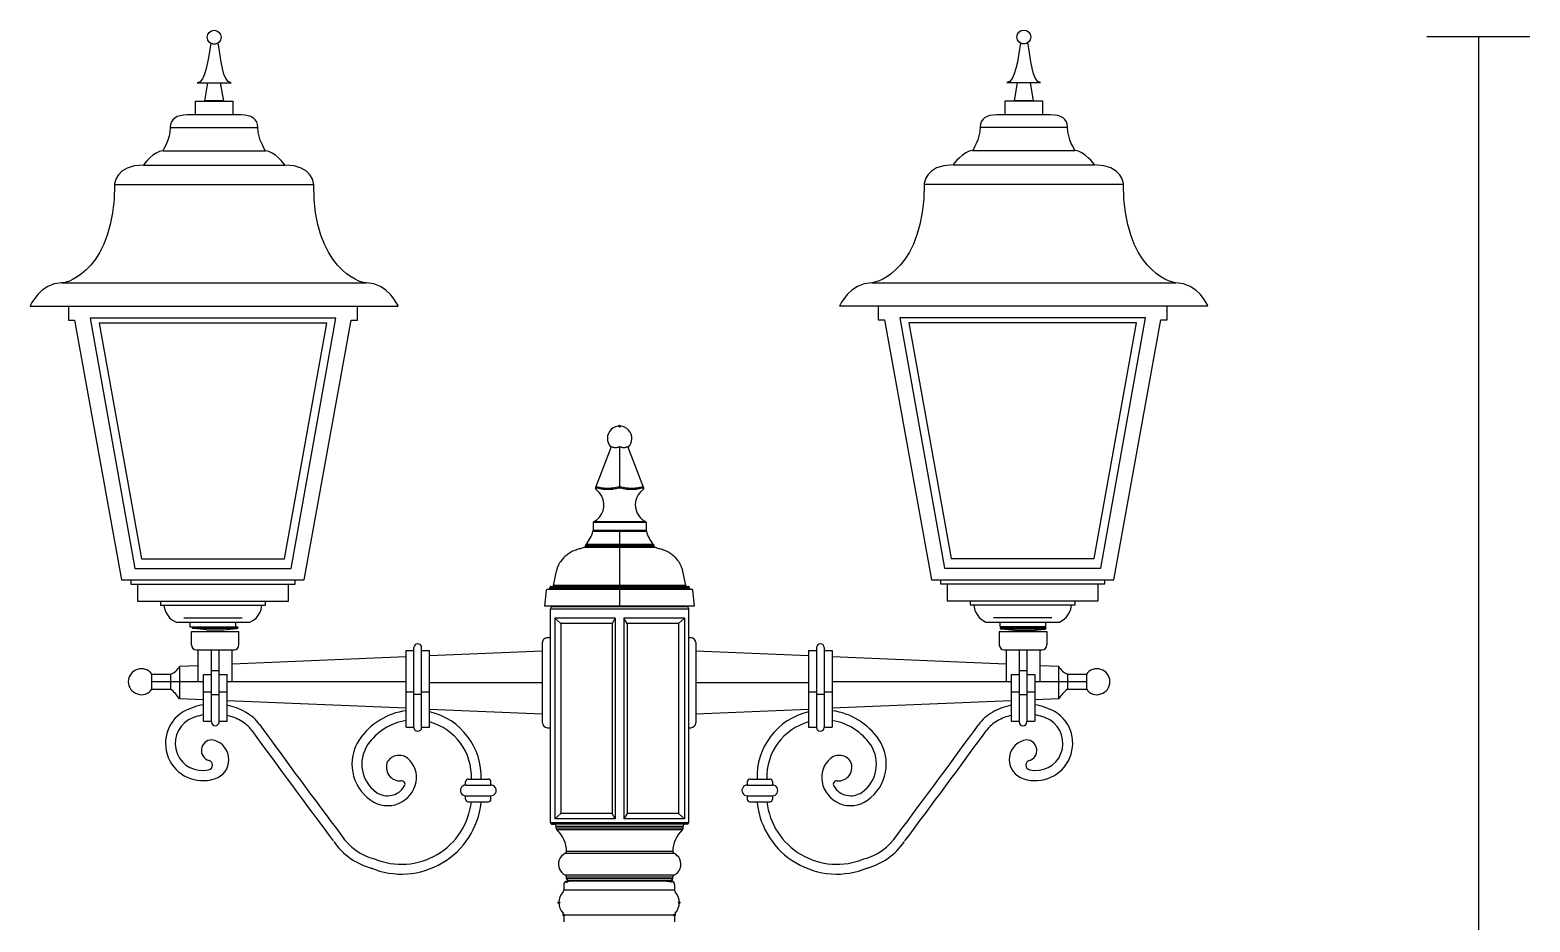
# Model space of a CAD drawing. Extents: x 0 to 119, y 0 to 373.
# Drawn here: x 0.2 to 113.4, y 305.9 to 373.2 of the extents above; entities that cross this region are included whole.
import ezdxf

# ---------------------------------------------------------------- set-up
doc = ezdxf.new("R2010")
doc.units = 0
doc.layers.add('LIVELLO_1', color=160, linetype='Continuous')

# ---------------------------------------------------------------- blocks, each defined once
blk = doc.blocks.new('AI9-BLK1')
at = {"layer": 'LIVELLO_1', "color": 7}
for p, q in [((46.08, 186.04), (53.87, 186.04)), ((49.98, 186.04), (49.98, 28.03)), ((-48.75, 179.17), (-42.14, 179.17)), ((12.37, 179.19), (18.97, 179.19)), ((-49.32, 177.42), (-41.57, 177.42)), ((11.8, 177.44), (19.54, 177.44)), ((-50.78, 176.34), (-40.1, 176.34)), ((10.33, 176.36), (21.01, 176.36)), ((-52.96, 174.87), (-37.93, 174.87)), ((8.15, 174.89), (23.19, 174.89)), ((-56.93, 167.45), (-33.96, 167.45)), ((4.19, 167.47), (27.15, 167.47)), ((-16.66, 151.97), (-15.44, 155.11)), ((-14.84, 155.11), (-14.84, 152.07)), ((-13.01, 151.97), (-14.23, 155.11)), ((-16.61, 151.94), (-16.57, 152)), ((-16.85, 148.73), (-12.82, 148.73)), ((-16.84, 149.38), (-16.84, 148.79)), ((-12.84, 149.38), (-16.84, 149.38)), ((-12.87, 149.44), (-16.8, 149.44)), ((-14.84, 148.79), (-16.78, 148.79)), ((-14.84, 148.79), (-14.84, 143.07)), ((-12.89, 148.79), (-14.84, 148.79)), ((-12.84, 149.38), (-12.84, 148.79)), ((-17.49, 147.52), (-17.8, 147.41)), ((-17.49, 147.52), (-12.19, 147.52)), ((-17.42, 147.69), (-12.26, 147.69)), ((-17.42, 147.69), (-17.42, 147.59)), ((-12.25, 147.59), (-17.42, 147.59)), ((-12.28, 147.73), (-17.39, 147.73)), ((-12.26, 147.69), (-12.25, 147.59)), ((-11.87, 147.41), (-12.19, 147.52)), ((-51.73, 145.05), (-39.33, 145.05)), ((-19.83, 144.63), (-19.61, 145.71)), ((-9.85, 144.63), (-10.07, 145.71)), ((9.38, 145.07), (21.79, 145.07)), ((-51.23, 144.74), (-39.83, 144.74)), ((-20.49, 143.07), (-20.36, 144.29)), ((-20.29, 144.35), (-9.38, 144.35)), ((-20.1, 144.42), (-20.09, 144.5)), ((-20.1, 144.42), (-9.57, 144.42)), ((-9.58, 144.5), (-20.09, 144.5)), ((-20.02, 144.57), (-9.65, 144.57)), ((-9.85, 144.63), (-19.83, 144.63)), ((-9.57, 144.42), (-9.58, 144.5)), ((-9.19, 143.07), (-9.31, 144.29)), ((9.88, 144.76), (21.28, 144.76)), ((-49.5, 143.45), (-41.56, 143.45)), ((-49.23, 143.15), (-41.83, 143.15)), ((-14.84, 143.07), (-20.49, 143.07)), ((-20.06, 142.88), (-9.62, 142.88)), ((-20.06, 126.77), (-20.06, 142.88)), ((-9.75, 143.02), (-19.93, 143.02)), ((-9.19, 143.07), (-14.84, 143.07)), ((-9.75, 143.02), (-10.19, 143.07)), ((-9.62, 126.77), (-9.62, 142.88)), ((11.61, 143.47), (19.55, 143.47)), ((11.89, 143.17), (19.28, 143.17)), ((-47.73, 142.2), (-43.33, 142.2)), ((-47.27, 141.86), (-43.8, 141.86)), ((-46.84, 141.52), (-44.22, 141.52)), ((-15.17, 142.16), (-19.73, 142.16)), ((-19.27, 141.76), (-19.73, 142.16)), ((-19.73, 142.16), (-19.73, 127.03)), ((-15.41, 141.76), (-19.27, 141.76)), ((-19.27, 141.76), (-19.27, 127.44)), ((-15.17, 142.16), (-15.41, 141.76)), ((-15.41, 141.76), (-15.41, 127.44)), ((-15.17, 142.16), (-15.17, 127.03)), ((-9.95, 142.16), (-14.51, 142.16)), ((-14.27, 141.76), (-14.51, 142.16)), ((-14.51, 142.16), (-14.51, 127.03)), ((-10.4, 141.76), (-14.27, 141.76)), ((-14.27, 141.76), (-14.27, 127.44)), ((-9.95, 142.16), (-10.4, 141.76)), ((-10.4, 141.76), (-10.4, 127.44)), ((-9.95, 142.16), (-9.95, 127.03)), ((13.39, 142.22), (17.78, 142.22)), ((13.85, 141.88), (17.32, 141.88)), ((14.27, 141.54), (16.89, 141.54)), ((-47.15, 141.17), (-43.57, 141.17)), ((-47.15, 140.15), (-47.15, 141.17)), ((-43.64, 141.49), (-47.09, 141.49)), ((-43.72, 141.39), (-47.01, 141.39)), ((-46.01, 141.3), (-47.01, 141.39)), ((-46.01, 141.3), (-45.53, 141.3)), ((-45.53, 141.3), (-45.36, 141.3)), ((-45.36, 141.3), (-45.19, 141.3)), ((-45.19, 141.3), (-44.71, 141.3)), ((-44.71, 141.3), (-43.72, 141.39)), ((-43.57, 140.15), (-43.57, 141.17)), ((-20.29, 140.7), (-20.13, 140.7)), ((-9.62, 140.7), (-9.46, 140.7)), ((13.82, 141.17), (13.82, 140.15)), ((13.82, 141.17), (17.4, 141.17)), ((17.35, 141.44), (13.89, 141.44)), ((17.26, 141.35), (13.98, 141.35)), ((14.97, 141.25), (13.98, 141.35)), ((14.97, 141.25), (15.45, 141.25)), ((15.45, 141.25), (15.62, 141.25)), ((15.62, 141.25), (15.79, 141.25)), ((15.79, 141.25), (16.27, 141.25)), ((16.27, 141.25), (17.26, 141.35)), ((17.4, 141.17), (17.4, 140.15)), ((-46.78, 139.78), (-43.94, 139.78)), ((-46.64, 137.38), (-46.64, 139.78)), ((-45.65, 134.35), (-45.65, 139.78)), ((-45.07, 134.35), (-45.07, 139.78)), ((-44.08, 137.38), (-44.08, 139.78)), ((-30.96, 133.96), (-30.96, 139.74)), ((-30.96, 139.74), (-30.36, 139.74)), ((-30.36, 133.92), (-30.36, 139.96)), ((-29.78, 133.92), (-29.78, 139.96)), ((-29.78, 139.74), (-29.18, 139.74)), ((-29.18, 133.96), (-29.18, 139.74)), ((-20.66, 139.68), (-29.18, 139.32)), ((-20.66, 134.28), (-20.66, 140.33)), ((-9.09, 140.33), (-9.09, 134.28)), ((-0.57, 139.32), (-9.09, 139.68)), ((-0.57, 139.74), (0.03, 139.74)), ((-0.57, 139.74), (-0.57, 133.96)), ((0.03, 139.96), (0.03, 133.92)), ((0.61, 139.96), (0.61, 133.92)), ((0.61, 139.74), (1.21, 139.74)), ((1.21, 139.74), (1.21, 133.96)), ((14.19, 139.78), (17.03, 139.78)), ((14.33, 139.78), (14.33, 137.38)), ((15.32, 139.78), (15.32, 134.35)), ((15.9, 139.78), (15.9, 134.35)), ((16.88, 139.78), (16.88, 137.38)), ((-46.64, 138.58), (-48.05, 138.52)), ((-48.05, 138.52), (-48.05, 136.09)), ((-45.65, 138.23), (-45.07, 138.23)), ((-30.96, 139.25), (-44.08, 138.69)), ((14.33, 138.69), (1.21, 139.25)), ((15.32, 138.23), (15.9, 138.23)), ((18.3, 138.52), (16.88, 138.58)), ((18.3, 136.09), (18.3, 138.52)), ((-50.14, 137.94), (-48.72, 137.94)), ((-50.14, 136.82), (-50.14, 137.94)), ((-50.14, 137.38), (-46.25, 137.38)), ((-48.72, 136.82), (-48.72, 137.94)), ((-46.25, 134.39), (-46.25, 137.93)), ((-46.25, 137.93), (-45.65, 137.93)), ((-45.07, 137.93), (-44.47, 137.93)), ((-44.47, 134.39), (-44.47, 137.93)), ((-44.47, 137.38), (-30.96, 137.38)), ((-29.18, 137.31), (-20.66, 137.31)), ((-9.09, 137.31), (-0.57, 137.31)), ((1.21, 137.38), (14.72, 137.38)), ((14.72, 137.93), (15.32, 137.93)), ((14.72, 137.93), (14.72, 134.39)), ((15.9, 137.93), (16.5, 137.93)), ((16.5, 137.93), (16.5, 134.39)), ((16.5, 137.38), (20.39, 137.38)), ((18.97, 137.94), (18.97, 136.82)), ((18.97, 137.94), (20.39, 137.94)), ((20.39, 137.94), (20.39, 136.82)), ((-50.14, 136.82), (-48.72, 136.82)), ((-46.25, 136.02), (-48.05, 136.09)), ((-46.25, 136.62), (-45.65, 136.62)), ((-45.65, 136.42), (-45.07, 136.42)), ((-45.07, 136.62), (-44.47, 136.62)), ((-30.96, 135.37), (-44.47, 135.94)), ((-30.96, 136.61), (-30.36, 136.61)), ((-30.36, 136.44), (-29.78, 136.44)), ((-29.78, 136.61), (-29.18, 136.61)), ((-0.57, 136.61), (0.03, 136.61)), ((0.03, 136.44), (0.61, 136.44)), ((0.61, 136.61), (1.21, 136.61)), ((14.72, 135.94), (1.21, 135.37)), ((14.72, 136.62), (15.32, 136.62)), ((15.32, 136.42), (15.9, 136.42)), ((15.9, 136.62), (16.5, 136.62)), ((18.3, 136.09), (16.5, 136.02)), ((18.97, 136.82), (20.39, 136.82)), ((-20.66, 134.92), (-29.18, 135.29)), ((-0.57, 135.29), (-9.09, 134.92)), ((-46.25, 134.39), (-45.65, 134.39)), ((-45.07, 134.39), (-44.47, 134.39)), ((-30.96, 133.96), (-30.36, 133.96)), ((-29.78, 133.96), (-29.18, 133.96)), ((-20.29, 133.91), (-20.13, 133.91)), ((-9.62, 133.91), (-9.46, 133.91)), ((-0.57, 133.96), (0.03, 133.96)), ((0.61, 133.96), (1.21, 133.96)), ((14.72, 134.39), (15.32, 134.39)), ((15.9, 134.39), (16.5, 134.39)), ((-26.46, 129.58), (-26.46, 129.84)), ((-26.46, 129.58), (-24.55, 129.58)), ((-26.27, 130.03), (-24.74, 130.03)), ((-24.55, 129.58), (-24.55, 129.84)), ((-5.2, 129.84), (-5.2, 129.58)), ((-5.2, 129.58), (-3.3, 129.58)), ((-5.02, 130.03), (-3.48, 130.03)), ((-3.3, 129.84), (-3.3, 129.58)), ((-26.46, 128.77), (-24.55, 128.77)), ((-26.46, 128.51), (-26.46, 128.77)), ((-26.27, 128.32), (-24.74, 128.32)), ((-24.55, 128.51), (-24.55, 128.77)), ((-5.2, 128.77), (-5.2, 128.51)), ((-5.2, 128.77), (-3.3, 128.77)), ((-5.02, 128.32), (-3.48, 128.32)), ((-3.3, 128.77), (-3.3, 128.51)), ((-19.27, 127.44), (-19.73, 127.03)), ((-15.17, 127.03), (-19.73, 127.03)), ((-15.41, 127.44), (-19.27, 127.44)), ((-15.17, 127.03), (-15.41, 127.44)), ((-14.27, 127.44), (-14.51, 127.03)), ((-9.95, 127.03), (-14.51, 127.03)), ((-10.4, 127.44), (-14.27, 127.44)), ((-9.95, 127.03), (-10.4, 127.44)), ((-20.06, 126.77), (-9.62, 126.77)), ((-9.75, 126.63), (-19.93, 126.63)), ((-19.93, 126.63), (-19.77, 126.62)), ((-19.63, 126.48), (-10.05, 126.48)), ((-19.63, 126.33), (-19.63, 126.48)), ((-10.05, 126.33), (-19.63, 126.33)), ((-19.58, 126.22), (-10.09, 126.22)), ((-10.05, 126.33), (-10.05, 126.48)), ((-9.75, 126.63), (-9.9, 126.62)), ((-10.83, 124.57), (-18.84, 124.57)), ((-18.93, 124.44), (-10.75, 124.44)), ((-10.75, 122.79), (-18.93, 122.79)), ((-18.45, 122.33), (-18.85, 122.29)), ((-18.84, 122.66), (-10.83, 122.66)), ((-18.84, 122.52), (-18.84, 122.66)), ((-10.83, 122.52), (-18.84, 122.52)), ((-18.71, 122.38), (-10.96, 122.38)), ((-18.71, 122.38), (-18.13, 122.33)), ((-11.3, 122.33), (-18.45, 122.33)), ((-11.3, 122.33), (-10.9, 122.29)), ((-10.83, 122.52), (-10.83, 122.66)), ((-19.06, 122.08), (-19.06, 121.66)), ((-10.69, 121.66), (-19.06, 121.66)), ((-10.69, 122.08), (-10.69, 121.66)), ((-10.69, 119.78), (-19.06, 119.78)), ((-19.06, 119.78), (-19.06, 119.26)), ((-10.69, 119.78), (-10.69, 119.26))]:
    blk.add_line(p, q, dxfattribs=at)
for points in [[(-44.74, 181.19), (-46.14, 181.19), (-45.91, 182.55), (-44.98, 182.55)], [(16.37, 181.2), (14.97, 181.2), (15.2, 182.57), (16.14, 182.57)], [(-54.81, 164.8), (-51.43, 145.92), (-39.64, 145.92), (-36.25, 164.8)], [(-54.12, 164.43), (-50.92, 146.64), (-40.14, 146.64), (-36.94, 164.43)], [(6.3, 164.82), (9.69, 145.94), (21.48, 145.94), (24.86, 164.82)], [(6.99, 164.45), (10.19, 146.66), (20.98, 146.66), (24.17, 164.45)]]:
    blk.add_lwpolyline(points, close=True, dxfattribs=at)
for points in [[(-46.86, 180.12), (-46.86, 181.16), (-45.46, 181.16), (-44.03, 181.16), (-44.03, 180.12)], [(14.26, 180.13), (14.26, 181.18), (15.65, 181.18), (17.08, 181.18), (17.08, 180.13)], [(-15.44, 155.11), (-15.41, 155.1), (-15.37, 155.08), (-15.34, 155.07), (-15.3, 155.06), (-15.26, 155.05), (-15.22, 155.05), (-15.18, 155.04), (-15.13, 155.04), (-15.09, 155.05), (-15.05, 155.05), (-15, 155.06), (-14.96, 155.07), (-14.92, 155.08), (-14.88, 155.1), (-14.84, 155.11)], [(-14.84, 155.11), (-14.8, 155.1), (-14.77, 155.08), (-14.73, 155.08), (-14.7, 155.06), (-14.66, 155.06), (-14.63, 155.05), (-14.59, 155.05), (-14.55, 155.04), (-14.52, 155.04), (-14.48, 155.04), (-14.45, 155.05), (-14.42, 155.05), (-14.39, 155.06), (-14.35, 155.06), (-14.32, 155.08), (-14.29, 155.08), (-14.26, 155.1), (-14.23, 155.11)], [(-16.61, 152.1), (-16.49, 152.07), (-16.37, 152.04), (-16.25, 152.02), (-16.13, 152), (-16.02, 151.99), (-15.91, 151.98), (-15.8, 151.97), (-15.7, 151.97), (-15.59, 151.98), (-15.47, 151.99), (-15.35, 152), (-15.23, 152.02), (-15.11, 152.04), (-14.97, 152.07), (-14.84, 152.1)], [(-16.61, 152.1), (-16.61, 152.1), (-16.61, 152.09), (-16.61, 152.08), (-16.61, 152.08), (-16.61, 152.07), (-16.61, 152.06), (-16.61, 152.05), (-16.61, 152.05), (-16.61, 152.04), (-16.6, 152.03), (-16.6, 152.03), (-16.59, 152.02), (-16.59, 152.02), (-16.58, 152.01), (-16.57, 152)], [(-16.57, 152), (-16.5, 151.99), (-16.42, 151.97), (-16.34, 151.95), (-16.26, 151.94), (-16.18, 151.93), (-16.1, 151.91), (-16.03, 151.9), (-15.95, 151.89), (-15.86, 151.89), (-15.78, 151.89), (-15.7, 151.89), (-15.61, 151.89), (-15.53, 151.89), (-15.44, 151.9), (-15.36, 151.91), (-15.27, 151.93), (-15.18, 151.94), (-15.1, 151.95), (-15.01, 151.97), (-14.92, 151.99), (-14.84, 152)], [(-14.84, 152.1), (-14.7, 152.07), (-14.57, 152.04), (-14.44, 152.02), (-14.32, 152), (-14.2, 151.99), (-14.09, 151.98), (-13.98, 151.97), (-13.87, 151.97), (-13.76, 151.98), (-13.66, 151.99), (-13.54, 152), (-13.43, 152.02), (-13.31, 152.04), (-13.19, 152.07), (-13.07, 152.1)], [(-14.84, 152), (-14.75, 151.99), (-14.66, 151.97), (-14.58, 151.95), (-14.49, 151.94), (-14.41, 151.93), (-14.32, 151.91), (-14.23, 151.9), (-14.15, 151.89), (-14.06, 151.89), (-13.98, 151.89), (-13.9, 151.89), (-13.81, 151.89), (-13.73, 151.89), (-13.65, 151.9), (-13.57, 151.91), (-13.49, 151.93), (-13.41, 151.94), (-13.33, 151.95), (-13.26, 151.97), (-13.18, 151.99), (-13.1, 152)], [(-13.07, 152.1), (-13.06, 152.1), (-13.06, 152.09), (-13.06, 152.08), (-13.06, 152.08), (-13.06, 152.07), (-13.06, 152.06), (-13.06, 152.05), (-13.07, 152.05), (-13.07, 152.04), (-13.07, 152.03), (-13.08, 152.03), (-13.08, 152.02), (-13.09, 152.02), (-13.1, 152.01), (-13.1, 152)], [(-13.1, 151.99), (-13.07, 151.94), (-13.06, 151.93), (-13.05, 151.91)], [(-19.93, 143.02), (-19.48, 143.07), (-10.19, 143.07)], [(-10.96, 122.38), (-11.55, 122.33), (-18.13, 122.33)]]:
    blk.add_lwpolyline(points, dxfattribs=at)
for centre, radius in [((-45.44, 185.98), 0.525), ((15.67, 186), 0.525), ((-10.89, 122.33), 0.0652)]:
    blk.add_circle(centre, radius, dxfattribs=at)
for centre, major_axis, ratio in [((-14.84, 156.65), (0.0004, -0.0656), 0.980294), ((-18.85, 122.29), (-0.0013, -0.0691), 0.943725), ((-19.42, 120.72), (0.0665, 0), 0.961925), ((-10.33, 120.72), (0.0661, 0), 0.967954), ((-19.06, 119.78), (-0.0008, -0.0674), 0.988426), ((-10.69, 119.78), (0.0026, -0.0674), 0.986487)]:
    blk.add_ellipse(centre, major_axis=major_axis, ratio=ratio, dxfattribs=at)
for points, knots in [([(-46.72, 182.55), (-46.1, 182.55), (-45.88, 184.4), (-45.69, 185.52), (-45.62, 185.48), (-45.53, 185.46), (-45.44, 185.46), (-45.33, 185.46), (-45.22, 185.5), (-45.14, 185.56), (-44.94, 184.44), (-44.8, 182.55), (-44.17, 182.55), (-44.17, 182.55), (-46.72, 182.55), (-46.72, 182.55)], [0, 0, 0, 0, 1, 1, 1, 2, 2, 2, 3, 3, 3, 4, 4, 4, 5, 5, 5, 5]), ([(14.39, 182.57), (15.02, 182.57), (15.24, 184.42), (15.42, 185.54), (15.49, 185.5), (15.58, 185.48), (15.67, 185.48), (15.78, 185.48), (15.89, 185.52), (15.98, 185.58), (16.17, 184.46), (16.31, 182.57), (16.94, 182.57), (16.94, 182.57), (14.39, 182.57), (14.39, 182.57)], [0, 0, 0, 0, 1, 1, 1, 2, 2, 2, 3, 3, 3, 4, 4, 4, 5, 5, 5, 5]), ([(-45.44, 165.7), (-45.44, 165.7), (-59.34, 165.7), (-59.34, 165.7), (-59.34, 165.7), (-58.58, 167.45), (-56.93, 167.45), (-56.41, 167.45), (-52.96, 168.59), (-52.96, 174.87), (-52.96, 174.87), (-52.91, 176.34), (-50.78, 176.34), (-50.78, 176.34), (-49.98, 177.42), (-49.32, 177.42), (-49.32, 177.42), (-48.75, 178.27), (-48.75, 179.17), (-48.75, 179.83), (-48.26, 180.12), (-47.47, 180.12), (-47.47, 180.12), (-45.44, 180.12), (-45.44, 180.12), (-45.44, 180.12), (-43.42, 180.12), (-43.42, 180.12), (-42.62, 180.12), (-42.14, 179.83), (-42.14, 179.17), (-42.14, 178.27), (-41.57, 177.42), (-41.57, 177.42), (-40.91, 177.42), (-40.1, 176.34), (-40.1, 176.34), (-37.97, 176.34), (-37.93, 174.87), (-37.93, 174.87), (-37.93, 168.59), (-34.48, 167.45), (-33.96, 167.45), (-32.31, 167.45), (-31.55, 165.7), (-31.55, 165.7), (-31.55, 165.7), (-45.44, 165.7), (-45.44, 165.7)], [0, 0, 0, 0, 1, 1, 1, 2, 2, 2, 3, 3, 3, 4, 4, 4, 5, 5, 5, 6, 6, 6, 7, 7, 7, 8, 8, 8, 9, 9, 9, 10, 10, 10, 11, 11, 11, 12, 12, 12, 13, 13, 13, 14, 14, 14, 15, 15, 15, 16, 16, 16, 16]), ([(15.67, 165.72), (15.67, 165.72), (1.77, 165.72), (1.77, 165.72), (1.77, 165.72), (2.53, 167.47), (4.19, 167.47), (4.71, 167.47), (8.15, 168.6), (8.15, 174.89), (8.15, 174.89), (8.2, 176.36), (10.33, 176.36), (10.33, 176.36), (11.14, 177.44), (11.8, 177.44), (11.8, 177.44), (12.37, 178.29), (12.37, 179.19), (12.37, 179.85), (12.85, 180.13), (13.64, 180.13), (13.64, 180.13), (15.67, 180.13), (15.67, 180.13), (15.67, 180.13), (17.69, 180.13), (17.69, 180.13), (18.49, 180.13), (18.97, 179.85), (18.97, 179.19), (18.97, 178.29), (19.54, 177.44), (19.54, 177.44), (20.2, 177.44), (21.01, 176.36), (21.01, 176.36), (23.14, 176.36), (23.19, 174.89), (23.19, 174.89), (23.19, 168.6), (26.63, 167.47), (27.15, 167.47), (28.81, 167.47), (29.56, 165.72), (29.56, 165.72), (29.56, 165.72), (15.67, 165.72), (15.67, 165.72)], [0, 0, 0, 0, 1, 1, 1, 2, 2, 2, 3, 3, 3, 4, 4, 4, 5, 5, 5, 6, 6, 6, 7, 7, 7, 8, 8, 8, 9, 9, 9, 10, 10, 10, 11, 11, 11, 12, 12, 12, 13, 13, 13, 14, 14, 14, 15, 15, 15, 16, 16, 16, 16]), ([(-56.43, 165.64), (-56.43, 165.64), (-56.43, 164.65), (-56.43, 164.65), (-56.43, 164.65), (-55.97, 164.65), (-55.97, 164.65), (-55.97, 164.65), (-52.43, 145.05), (-52.43, 145.05), (-52.43, 145.05), (-51.73, 145.05), (-51.73, 145.05), (-51.73, 145.05), (-51.73, 144.74), (-51.73, 144.74), (-51.73, 144.74), (-51.23, 144.74), (-51.23, 144.74), (-51.23, 144.74), (-51.23, 143.45), (-51.23, 143.45), (-51.23, 143.45), (-49.5, 143.45), (-49.5, 143.45), (-49.5, 143.45), (-49.5, 143.15), (-49.5, 143.15), (-49.5, 143.15), (-49.23, 143.15), (-49.23, 143.15), (-49.23, 143.15), (-49.15, 142.2), (-48.3, 141.86), (-48.3, 141.86), (-47.27, 141.86), (-47.27, 141.86), (-47.27, 141.86), (-47.27, 141.52), (-47.27, 141.52), (-47.27, 141.52), (-46.84, 141.52), (-46.84, 141.52)], [0, 0, 0, 0, 1, 1, 1, 2, 2, 2, 3, 3, 3, 4, 4, 4, 5, 5, 5, 6, 6, 6, 7, 7, 7, 8, 8, 8, 9, 9, 9, 10, 10, 10, 11, 11, 11, 12, 12, 12, 13, 13, 13, 14, 14, 14, 14]), ([(-44.22, 141.52), (-44.22, 141.52), (-43.8, 141.52), (-43.8, 141.52), (-43.8, 141.52), (-43.8, 141.86), (-43.8, 141.86), (-43.8, 141.86), (-42.76, 141.86), (-42.76, 141.86), (-41.91, 142.2), (-41.83, 143.15), (-41.83, 143.15), (-41.83, 143.15), (-41.56, 143.15), (-41.56, 143.15), (-41.56, 143.15), (-41.56, 143.45), (-41.56, 143.45), (-41.56, 143.45), (-39.83, 143.45), (-39.83, 143.45), (-39.83, 143.45), (-39.83, 144.74), (-39.83, 144.74), (-39.83, 144.74), (-39.33, 144.74), (-39.33, 144.74), (-39.33, 144.74), (-39.33, 145.05), (-39.33, 145.05), (-39.33, 145.05), (-38.64, 145.05), (-38.64, 145.05), (-38.64, 145.05), (-35.09, 164.65), (-35.09, 164.65), (-35.09, 164.65), (-34.63, 164.65), (-34.63, 164.65), (-34.63, 164.65), (-34.63, 165.64), (-34.63, 165.64)], [0, 0, 0, 0, 1, 1, 1, 2, 2, 2, 3, 3, 3, 4, 4, 4, 5, 5, 5, 6, 6, 6, 7, 7, 7, 8, 8, 8, 9, 9, 9, 10, 10, 10, 11, 11, 11, 12, 12, 12, 13, 13, 13, 14, 14, 14, 14]), ([(4.68, 165.66), (4.68, 165.66), (4.68, 164.67), (4.68, 164.67), (4.68, 164.67), (5.15, 164.67), (5.15, 164.67), (5.15, 164.67), (8.69, 145.07), (8.69, 145.07), (8.69, 145.07), (9.38, 145.07), (9.38, 145.07), (9.38, 145.07), (9.38, 144.76), (9.38, 144.76), (9.38, 144.76), (9.88, 144.76), (9.88, 144.76), (9.88, 144.76), (9.88, 143.47), (9.88, 143.47), (9.88, 143.47), (11.61, 143.47), (11.61, 143.47), (11.61, 143.47), (11.61, 143.17), (11.61, 143.17), (11.61, 143.17), (11.89, 143.17), (11.89, 143.17), (11.89, 143.17), (11.96, 142.22), (12.81, 141.88), (12.81, 141.88), (13.85, 141.88), (13.85, 141.88), (13.85, 141.88), (13.85, 141.54), (13.85, 141.54), (13.85, 141.54), (14.27, 141.54), (14.27, 141.54)], [0, 0, 0, 0, 1, 1, 1, 2, 2, 2, 3, 3, 3, 4, 4, 4, 5, 5, 5, 6, 6, 6, 7, 7, 7, 8, 8, 8, 9, 9, 9, 10, 10, 10, 11, 11, 11, 12, 12, 12, 13, 13, 13, 14, 14, 14, 14]), ([(16.89, 141.54), (16.89, 141.54), (17.32, 141.54), (17.32, 141.54), (17.32, 141.54), (17.32, 141.88), (17.32, 141.88), (17.32, 141.88), (18.36, 141.88), (18.36, 141.88), (19.2, 142.22), (19.28, 143.17), (19.28, 143.17), (19.28, 143.17), (19.55, 143.17), (19.55, 143.17), (19.55, 143.17), (19.55, 143.47), (19.55, 143.47), (19.55, 143.47), (21.28, 143.47), (21.28, 143.47), (21.28, 143.47), (21.28, 144.76), (21.28, 144.76), (21.28, 144.76), (21.79, 144.76), (21.79, 144.76), (21.79, 144.76), (21.79, 145.07), (21.79, 145.07), (21.79, 145.07), (22.47, 145.07), (22.47, 145.07), (22.47, 145.07), (26.02, 164.67), (26.02, 164.67), (26.02, 164.67), (26.48, 164.67), (26.48, 164.67), (26.48, 164.67), (26.48, 165.66), (26.48, 165.66)], [0, 0, 0, 0, 1, 1, 1, 2, 2, 2, 3, 3, 3, 4, 4, 4, 5, 5, 5, 6, 6, 6, 7, 7, 7, 8, 8, 8, 9, 9, 9, 10, 10, 10, 11, 11, 11, 12, 12, 12, 13, 13, 13, 14, 14, 14, 14]), ([(-14.2, 155.04), (-13.83, 155.39), (-13.81, 155.98), (-14.16, 156.36), (-14.51, 156.74), (-15.1, 156.76), (-15.47, 156.4), (-15.85, 156.05), (-15.86, 155.47), (-15.52, 155.09), (-15.5, 155.08), (-15.49, 155.06), (-15.47, 155.04)], [0, 0, 0, 0, 1, 1, 1, 2, 2, 2, 3, 3, 3, 4, 4, 4, 4]), ([(-16.8, 149.44), (-16.1, 149.8), (-15.82, 150.66), (-16.18, 151.37), (-16.29, 151.57), (-16.44, 151.75), (-16.64, 151.89)], [0, 0, 0, 0, 1, 1, 1, 2, 2, 2, 2]), ([(-13.04, 151.89), (-13.69, 151.43), (-13.85, 150.54), (-13.39, 149.89), (-13.26, 149.7), (-13.08, 149.55), (-12.87, 149.44)], [0, 0, 0, 0, 1, 1, 1, 2, 2, 2, 2]), ([(-17.8, 147.41), (-17.85, 147.4), (-17.91, 147.39), (-17.96, 147.37), (-18.02, 147.35), (-18.08, 147.33), (-18.13, 147.31), (-18.19, 147.29), (-18.25, 147.27), (-18.3, 147.25), (-18.36, 147.22), (-18.42, 147.2), (-18.47, 147.17), (-18.52, 147.14), (-18.57, 147.11), (-18.62, 147.08), (-18.67, 147.05), (-18.72, 147.01), (-18.77, 146.98), (-18.81, 146.94), (-18.86, 146.91), (-18.9, 146.88), (-18.94, 146.84), (-18.98, 146.8), (-19.03, 146.76), (-19.06, 146.73), (-19.09, 146.69), (-19.13, 146.65), (-19.16, 146.61), (-19.2, 146.58), (-19.23, 146.53), (-19.26, 146.48), (-19.3, 146.43), (-19.34, 146.37), (-19.37, 146.32), (-19.41, 146.26), (-19.44, 146.19), (-19.47, 146.12), (-19.51, 146.05), (-19.54, 145.97), (-19.57, 145.89), (-19.58, 145.8), (-19.61, 145.71)], [0, 0, 0, 0, 1, 1, 1, 2, 2, 2, 3, 3, 3, 4, 4, 4, 5, 5, 5, 6, 6, 6, 7, 7, 7, 8, 8, 8, 9, 9, 9, 10, 10, 10, 11, 11, 11, 12, 12, 12, 13, 13, 13, 14, 14, 14, 14]), ([(-10.07, 145.71), (-10.09, 145.8), (-10.11, 145.89), (-10.14, 145.97), (-10.17, 146.05), (-10.2, 146.12), (-10.24, 146.19), (-10.27, 146.26), (-10.3, 146.32), (-10.33, 146.37), (-10.37, 146.43), (-10.41, 146.48), (-10.45, 146.53), (-10.48, 146.58), (-10.51, 146.61), (-10.55, 146.65), (-10.58, 146.69), (-10.61, 146.73), (-10.65, 146.76), (-10.69, 146.8), (-10.73, 146.84), (-10.77, 146.88), (-10.82, 146.91), (-10.86, 146.94), (-10.9, 146.98), (-10.95, 147.01), (-11, 147.05), (-11.05, 147.08), (-11.1, 147.11), (-11.16, 147.14), (-11.21, 147.17), (-11.26, 147.2), (-11.32, 147.22), (-11.37, 147.25), (-11.43, 147.27), (-11.48, 147.29), (-11.55, 147.31), (-11.6, 147.33), (-11.65, 147.35), (-11.71, 147.37), (-11.77, 147.39), (-11.82, 147.4), (-11.87, 147.41)], [0, 0, 0, 0, 1, 1, 1, 2, 2, 2, 3, 3, 3, 4, 4, 4, 5, 5, 5, 6, 6, 6, 7, 7, 7, 8, 8, 8, 9, 9, 9, 10, 10, 10, 11, 11, 11, 12, 12, 12, 13, 13, 13, 14, 14, 14, 14]), ([(-45.53, 141.3), (-45.53, 141.3), (-45.53, 141.3), (-45.53, 141.3), (-45.53, 141.3), (-45.53, 141.3), (-45.53, 141.3), (-45.53, 141.3), (-45.53, 141.3), (-45.53, 141.3)], [0, 0, 0, 0, 1, 1, 1, 2, 2, 2, 3, 3, 3, 3]), ([(-45.36, 141.3), (-45.36, 141.3), (-45.36, 141.3), (-45.36, 141.3), (-45.36, 141.3), (-45.36, 141.3), (-45.36, 141.3), (-45.36, 141.3), (-45.36, 141.3), (-45.36, 141.3)], [0, 0, 0, 0, 1, 1, 1, 2, 2, 2, 3, 3, 3, 3]), ([(-20.29, 140.7), (-20.39, 140.7), (-20.48, 140.66), (-20.55, 140.59), (-20.62, 140.52), (-20.66, 140.43), (-20.66, 140.33)], [0, 0, 0, 0, 1, 1, 1, 2, 2, 2, 2]), ([(15.45, 141.25), (15.45, 141.25), (15.45, 141.25), (15.45, 141.25), (15.45, 141.25), (15.45, 141.26), (15.45, 141.26), (15.45, 141.26), (15.45, 141.26), (15.45, 141.25)], [0, 0, 0, 0, 1, 1, 1, 2, 2, 2, 3, 3, 3, 3]), ([(15.62, 141.25), (15.62, 141.25), (15.62, 141.25), (15.62, 141.25), (15.62, 141.25), (15.62, 141.26), (15.62, 141.26), (15.62, 141.26), (15.62, 141.26), (15.62, 141.25)], [0, 0, 0, 0, 1, 1, 1, 2, 2, 2, 3, 3, 3, 3]), ([(-29.78, 139.96), (-29.78, 140.11), (-29.91, 140.24), (-30.07, 140.24), (-30.23, 140.24), (-30.36, 140.11), (-30.36, 139.96)], [0, 0, 0, 0, 1, 1, 1, 2, 2, 2, 2]), ([(0.61, 139.96), (0.61, 140.11), (0.48, 140.24), (0.32, 140.24), (0.16, 140.24), (0.03, 140.11), (0.03, 139.96)], [0, 0, 0, 0, 1, 1, 1, 2, 2, 2, 2]), ([(-50.14, 137.94), (-50.38, 138.29), (-50.83, 138.44), (-51.23, 138.31), (-51.64, 138.18), (-51.92, 137.81), (-51.92, 137.38), (-51.92, 136.95), (-51.64, 136.57), (-51.23, 136.45), (-50.83, 136.31), (-50.38, 136.46), (-50.14, 136.82)], [0, 0, 0, 0, 1, 1, 1, 2, 2, 2, 3, 3, 3, 4, 4, 4, 4]), ([(20.39, 136.82), (20.63, 136.46), (21.08, 136.31), (21.48, 136.45), (21.89, 136.57), (22.17, 136.95), (22.17, 137.38), (22.17, 137.81), (21.89, 138.18), (21.48, 138.31), (21.08, 138.44), (20.63, 138.29), (20.39, 137.94)], [0, 0, 0, 0, 1, 1, 1, 2, 2, 2, 3, 3, 3, 4, 4, 4, 4]), ([(-47.78, 135.11), (-49.04, 134.34), (-49.48, 132.72), (-48.79, 131.42), (-48.1, 130.11), (-46.52, 129.56), (-45.17, 130.15)], [0, 0, 0, 0, 1, 1, 1, 2, 2, 2, 2]), ([(15.42, 130.15), (16.76, 129.56), (18.35, 130.11), (19.03, 131.42), (19.73, 132.72), (19.28, 134.34), (18.03, 135.11)], [0, 0, 0, 0, 1, 1, 1, 2, 2, 2, 2]), ([(-47.39, 134.49), (-48.25, 133.96), (-48.61, 132.89), (-48.23, 131.95), (-47.84, 131.02), (-46.84, 130.5), (-45.86, 130.73)], [0, 0, 0, 0, 1, 1, 1, 2, 2, 2, 2]), ([(-45.65, 134.35), (-45.65, 134.19), (-45.52, 134.06), (-45.36, 134.06), (-45.2, 134.06), (-45.07, 134.19), (-45.07, 134.35)], [0, 0, 0, 0, 1, 1, 1, 2, 2, 2, 2]), ([(-30.36, 133.92), (-30.36, 133.76), (-30.23, 133.64), (-30.07, 133.64), (-29.91, 133.64), (-29.78, 133.76), (-29.78, 133.92)], [0, 0, 0, 0, 1, 1, 1, 2, 2, 2, 2]), ([(0.03, 133.92), (0.03, 133.76), (0.16, 133.64), (0.32, 133.64), (0.48, 133.64), (0.61, 133.76), (0.61, 133.92)], [0, 0, 0, 0, 1, 1, 1, 2, 2, 2, 2]), ([(15.32, 134.35), (15.32, 134.19), (15.45, 134.06), (15.61, 134.06), (15.77, 134.06), (15.9, 134.19), (15.9, 134.35)], [0, 0, 0, 0, 1, 1, 1, 2, 2, 2, 2]), ([(16.11, 130.73), (17.09, 130.5), (18.09, 131.02), (18.47, 131.95), (18.85, 132.89), (18.5, 133.96), (17.64, 134.49)], [0, 0, 0, 0, 1, 1, 1, 2, 2, 2, 2]), ([(-45.63, 132.99), (-46.02, 132.98), (-46.34, 132.69), (-46.4, 132.3), (-46.45, 131.92), (-46.21, 131.55), (-45.83, 131.44)], [0, 0, 0, 0, 1, 1, 1, 2, 2, 2, 2]), ([(-45.17, 130.15), (-44.57, 130.44), (-44.24, 131.09), (-44.35, 131.74), (-44.45, 132.4), (-44.97, 132.9), (-45.63, 132.99)], [0, 0, 0, 0, 1, 1, 1, 2, 2, 2, 2]), ([(15.88, 132.99), (15.22, 132.9), (14.7, 132.4), (14.59, 131.74), (14.49, 131.09), (14.82, 130.44), (15.42, 130.15)], [0, 0, 0, 0, 1, 1, 1, 2, 2, 2, 2]), ([(16.08, 131.44), (16.46, 131.55), (16.7, 131.92), (16.64, 132.3), (16.59, 132.69), (16.27, 132.98), (15.88, 132.99)], [0, 0, 0, 0, 1, 1, 1, 2, 2, 2, 2]), ([(-45.86, 130.73), (-45.69, 130.76), (-45.57, 130.91), (-45.57, 131.08), (-45.57, 131.25), (-45.68, 131.4), (-45.83, 131.44)], [0, 0, 0, 0, 1, 1, 1, 2, 2, 2, 2]), ([(-32.36, 131.36), (-32.5, 131.03), (-32.47, 130.64), (-32.26, 130.34), (-32.05, 130.04), (-31.71, 129.87), (-31.34, 129.89)], [0, 0, 0, 0, 1, 1, 1, 2, 2, 2, 2]), ([(-30.83, 131.59), (-31.06, 131.77), (-31.35, 131.86), (-31.64, 131.81), (-31.93, 131.77), (-32.19, 131.6), (-32.36, 131.36)], [0, 0, 0, 0, 1, 1, 1, 2, 2, 2, 2]), ([(2.6, 131.36), (2.44, 131.6), (2.18, 131.77), (1.89, 131.81), (1.6, 131.86), (1.31, 131.77), (1.08, 131.59)], [0, 0, 0, 0, 1, 1, 1, 2, 2, 2, 2]), ([(1.59, 129.89), (1.96, 129.87), (2.3, 130.04), (2.51, 130.34), (2.72, 130.64), (2.75, 131.03), (2.6, 131.36)], [0, 0, 0, 0, 1, 1, 1, 2, 2, 2, 2]), ([(16.08, 131.44), (15.93, 131.4), (15.81, 131.25), (15.82, 131.08), (15.82, 130.91), (15.94, 130.76), (16.11, 130.73)], [0, 0, 0, 0, 1, 1, 1, 2, 2, 2, 2]), ([(-33.62, 128.43), (-33, 128), (-32.22, 127.91), (-31.52, 128.19), (-30.83, 128.47), (-30.33, 129.09), (-30.19, 129.82)], [0, 0, 0, 0, 1, 1, 1, 2, 2, 2, 2]), ([(-33.19, 129.03), (-32.86, 128.8), (-32.44, 128.72), (-32.04, 128.81), (-31.64, 128.89), (-31.29, 129.14), (-31.09, 129.5)], [0, 0, 0, 0, 1, 1, 1, 2, 2, 2, 2]), ([(-31.09, 129.5), (-31.02, 129.58), (-31.02, 129.7), (-31.08, 129.78), (-31.14, 129.87), (-31.24, 129.91), (-31.34, 129.89)], [0, 0, 0, 0, 1, 1, 1, 2, 2, 2, 2]), ([(-26.46, 129.58), (-26.6, 129.58), (-26.73, 129.5), (-26.8, 129.38), (-26.87, 129.25), (-26.87, 129.1), (-26.8, 128.98), (-26.73, 128.85), (-26.6, 128.77), (-26.46, 128.77)], [0, 0, 0, 0, 1, 1, 1, 2, 2, 2, 3, 3, 3, 3]), ([(-26.27, 130.03), (-26.32, 130.03), (-26.37, 130.01), (-26.4, 129.97), (-26.44, 129.93), (-26.46, 129.89), (-26.46, 129.84)], [0, 0, 0, 0, 1, 1, 1, 2, 2, 2, 2]), ([(-24.55, 128.77), (-24.41, 128.77), (-24.28, 128.85), (-24.21, 128.98), (-24.13, 129.1), (-24.13, 129.25), (-24.21, 129.38), (-24.28, 129.5), (-24.41, 129.58), (-24.55, 129.58)], [0, 0, 0, 0, 1, 1, 1, 2, 2, 2, 3, 3, 3, 3]), ([(-5.2, 129.58), (-5.34, 129.58), (-5.48, 129.5), (-5.55, 129.38), (-5.62, 129.25), (-5.62, 129.1), (-5.55, 128.98), (-5.48, 128.85), (-5.34, 128.77), (-5.2, 128.77)], [0, 0, 0, 0, 1, 1, 1, 2, 2, 2, 3, 3, 3, 3]), ([(-3.3, 128.77), (-3.16, 128.77), (-3.02, 128.85), (-2.95, 128.98), (-2.88, 129.1), (-2.88, 129.25), (-2.95, 129.38), (-3.02, 129.5), (-3.16, 129.58), (-3.3, 129.58)], [0, 0, 0, 0, 1, 1, 1, 2, 2, 2, 3, 3, 3, 3]), ([(0.44, 129.82), (0.58, 129.09), (1.08, 128.47), (1.77, 128.19), (2.46, 127.91), (3.25, 128), (3.86, 128.43)], [0, 0, 0, 0, 1, 1, 1, 2, 2, 2, 2]), ([(1.59, 129.89), (1.49, 129.91), (1.38, 129.87), (1.33, 129.78), (1.27, 129.7), (1.27, 129.58), (1.34, 129.5)], [0, 0, 0, 0, 1, 1, 1, 2, 2, 2, 2]), ([(1.34, 129.5), (1.54, 129.14), (1.88, 128.89), (2.29, 128.81), (2.69, 128.72), (3.1, 128.8), (3.44, 129.03)], [0, 0, 0, 0, 1, 1, 1, 2, 2, 2, 2]), ([(-33.62, 123.33), (-31.87, 122.6), (-29.87, 122.74), (-28.23, 123.71), (-26.59, 124.67), (-25.5, 126.35), (-25.29, 128.24)], [0, 0, 0, 0, 1, 1, 1, 2, 2, 2, 2]), ([(-33.34, 124.01), (-31.8, 123.38), (-30.05, 123.49), (-28.61, 124.34), (-27.17, 125.19), (-26.22, 126.67), (-26.03, 128.32)], [0, 0, 0, 0, 1, 1, 1, 2, 2, 2, 2]), ([(-4.46, 128.24), (-4.25, 126.35), (-3.16, 124.67), (-1.52, 123.71), (0.12, 122.74), (2.11, 122.6), (3.87, 123.33)], [0, 0, 0, 0, 1, 1, 1, 2, 2, 2, 2]), ([(-3.72, 128.32), (-3.54, 126.67), (-2.58, 125.19), (-1.14, 124.34), (0.29, 123.49), (2.05, 123.38), (3.59, 124.01)], [0, 0, 0, 0, 1, 1, 1, 2, 2, 2, 2]), ([(-18.93, 124.44), (-19.38, 124.23), (-19.58, 123.7), (-19.38, 123.25), (-19.29, 123.04), (-19.13, 122.88), (-18.93, 122.79)], [0, 0, 0, 0, 1, 1, 1, 2, 2, 2, 2]), ([(-10.75, 122.79), (-10.29, 122.99), (-10.09, 123.53), (-10.29, 123.99), (-10.39, 124.19), (-10.55, 124.35), (-10.75, 124.44)], [0, 0, 0, 0, 1, 1, 1, 2, 2, 2, 2])]:
    blk.add_open_spline(points, degree=3, knots=knots, dxfattribs=at)
for points in [[(-16.66, 151.97), (-16.68, 151.94), (-16.66, 151.9), (-16.64, 151.89)], [(-13.04, 151.89), (-13.01, 151.9), (-13, 151.94), (-13.01, 151.97)], [(-17.39, 147.73), (-17.13, 148.01), (-16.94, 148.35), (-16.85, 148.73)], [(-16.78, 148.79), (-16.82, 148.79), (-16.84, 148.76), (-16.85, 148.73)], [(-16.8, 149.44), (-16.83, 149.43), (-16.84, 149.41), (-16.84, 149.38)], [(-12.82, 148.73), (-12.83, 148.76), (-12.86, 148.79), (-12.89, 148.79)], [(-12.84, 149.38), (-12.84, 149.41), (-12.85, 149.43), (-12.87, 149.44)], [(-12.82, 148.73), (-12.73, 148.35), (-12.55, 148.01), (-12.28, 147.73)], [(-17.49, 147.52), (-17.45, 147.53), (-17.43, 147.55), (-17.42, 147.59)], [(-12.25, 147.59), (-12.25, 147.55), (-12.22, 147.53), (-12.19, 147.52)], [(-20.29, 144.35), (-20.33, 144.35), (-20.36, 144.33), (-20.36, 144.29)], [(-20.17, 144.35), (-20.14, 144.35), (-20.11, 144.38), (-20.1, 144.42)], [(-20.02, 144.57), (-20.06, 144.57), (-20.09, 144.54), (-20.09, 144.5)], [(-19.9, 144.57), (-19.86, 144.57), (-19.84, 144.59), (-19.83, 144.63)], [(-9.85, 144.63), (-9.84, 144.59), (-9.81, 144.57), (-9.78, 144.57)], [(-9.58, 144.5), (-9.58, 144.54), (-9.61, 144.57), (-9.65, 144.57)], [(-9.57, 144.42), (-9.57, 144.38), (-9.54, 144.35), (-9.5, 144.35)], [(-9.31, 144.29), (-9.31, 144.33), (-9.35, 144.35), (-9.38, 144.35)], [(-19.93, 143.02), (-20, 143.02), (-20.06, 142.96), (-20.06, 142.88)], [(-9.62, 142.88), (-9.62, 142.96), (-9.67, 143.02), (-9.75, 143.02)], [(-47.09, 141.49), (-47.09, 141.43), (-47.05, 141.4), (-47.01, 141.39)], [(-43.72, 141.39), (-43.67, 141.4), (-43.64, 141.43), (-43.64, 141.49)], [(-9.09, 140.33), (-9.09, 140.53), (-9.26, 140.7), (-9.46, 140.7)], [(13.89, 141.44), (13.89, 141.39), (13.93, 141.35), (13.98, 141.35)], [(17.26, 141.35), (17.31, 141.35), (17.34, 141.39), (17.35, 141.44)], [(-47.15, 140.15), (-47.15, 139.95), (-46.99, 139.78), (-46.78, 139.78)], [(-43.94, 139.78), (-43.74, 139.78), (-43.57, 139.95), (-43.57, 140.15)], [(13.82, 140.15), (13.82, 139.95), (13.98, 139.78), (14.19, 139.78)], [(17.03, 139.78), (17.24, 139.78), (17.4, 139.95), (17.4, 140.15)], [(-48.72, 137.94), (-48.44, 138.06), (-48.21, 138.26), (-48.05, 138.52)], [(18.3, 138.52), (18.46, 138.26), (18.69, 138.06), (18.97, 137.94)], [(-48.05, 136.09), (-48.24, 136.36), (-48.47, 136.61), (-48.72, 136.82)], [(18.97, 136.82), (18.71, 136.61), (18.49, 136.36), (18.3, 136.09)], [(-46.25, 135.64), (-46.79, 135.55), (-47.3, 135.37), (-47.78, 135.11)], [(-46.25, 134.89), (-46.66, 134.8), (-47.06, 134.67), (-47.43, 134.47)], [(-43.08, 135.08), (-43.51, 135.33), (-43.99, 135.5), (-44.47, 135.6)], [(-43.43, 134.43), (-43.76, 134.62), (-44.11, 134.75), (-44.47, 134.84)], [(-42, 134.13), (-42.28, 134.52), (-42.65, 134.85), (-43.08, 135.08)], [(-30.96, 135.19), (-32.39, 135), (-33.66, 134.21), (-34.47, 133.02)], [(-25.29, 129.99), (-25.19, 132.41), (-26.82, 134.56), (-29.18, 135.1)], [(-0.57, 135.1), (-2.93, 134.56), (-4.57, 132.41), (-4.46, 129.99)], [(4.72, 133.02), (3.91, 134.21), (2.63, 135), (1.21, 135.19)], [(13.32, 135.08), (12.9, 134.85), (12.53, 134.52), (12.25, 134.13)], [(14.72, 135.6), (14.23, 135.5), (13.76, 135.33), (13.32, 135.08)], [(14.72, 134.84), (14.36, 134.75), (14.01, 134.62), (13.68, 134.43)], [(18.03, 135.11), (17.55, 135.37), (17.03, 135.55), (16.5, 135.64)], [(17.68, 134.47), (17.31, 134.67), (16.91, 134.8), (16.5, 134.89)], [(-42.6, 133.69), (-42.82, 134), (-43.1, 134.25), (-43.43, 134.43)], [(-42.6, 133.69), (-40.57, 130.91), (-38.52, 128.13), (-36.45, 125.37)], [(-42, 134.13), (-39.96, 131.33), (-37.91, 128.55), (-35.83, 125.78)], [(-30.96, 134.44), (-32.14, 134.26), (-33.19, 133.59), (-33.86, 132.61)], [(-26.03, 130.03), (-25.94, 132.02), (-27.25, 133.81), (-29.18, 134.34)], [(-20.66, 134.28), (-20.66, 134.07), (-20.49, 133.91), (-20.29, 133.91)], [(-9.46, 133.91), (-9.26, 133.91), (-9.09, 134.07), (-9.09, 134.28)], [(-0.57, 134.34), (-2.5, 133.81), (-3.81, 132.02), (-3.72, 130.03)], [(4.11, 132.61), (3.44, 133.59), (2.39, 134.26), (1.21, 134.44)], [(6.08, 125.78), (8.15, 128.55), (10.21, 131.33), (12.25, 134.13)], [(6.7, 125.37), (8.76, 128.13), (10.81, 130.91), (12.85, 133.69)], [(13.68, 134.43), (13.35, 134.25), (13.06, 134), (12.85, 133.69)], [(-34.47, 133.02), (-35.49, 131.51), (-35.11, 129.47), (-33.62, 128.43)], [(-33.86, 132.61), (-34.65, 131.43), (-34.35, 129.84), (-33.19, 129.03)], [(3.44, 129.03), (4.6, 129.84), (4.89, 131.43), (4.11, 132.61)], [(3.86, 128.43), (5.36, 129.47), (5.74, 131.51), (4.72, 133.02)], [(-30.2, 129.79), (-30.06, 130.46), (-30.3, 131.15), (-30.83, 131.59)], [(1.08, 131.59), (0.55, 131.15), (0.31, 130.46), (0.45, 129.79)], [(-24.55, 129.84), (-24.55, 129.94), (-24.63, 130.03), (-24.74, 130.03)], [(-5.02, 130.03), (-5.12, 130.03), (-5.2, 129.94), (-5.2, 129.84)], [(-3.3, 129.84), (-3.3, 129.94), (-3.38, 130.03), (-3.48, 130.03)], [(-26.46, 128.51), (-26.46, 128.41), (-26.37, 128.32), (-26.27, 128.32)], [(-24.74, 128.32), (-24.63, 128.32), (-24.55, 128.41), (-24.55, 128.51)], [(-5.2, 128.51), (-5.2, 128.41), (-5.12, 128.32), (-5.02, 128.32)], [(-3.48, 128.32), (-3.38, 128.32), (-3.3, 128.41), (-3.3, 128.51)], [(-35.83, 125.78), (-35.24, 124.9), (-34.36, 124.28), (-33.34, 124.01)], [(-20.06, 126.77), (-20.06, 126.7), (-20, 126.63), (-19.92, 126.63)], [(-19.63, 126.48), (-19.63, 126.56), (-19.69, 126.62), (-19.77, 126.62)], [(-19.63, 126.33), (-19.63, 126.28), (-19.61, 126.25), (-19.58, 126.22)], [(-18.84, 124.57), (-18.85, 125.2), (-19.12, 125.79), (-19.58, 126.22)], [(-10.09, 126.22), (-10.55, 125.79), (-10.82, 125.2), (-10.83, 124.57)], [(-10.09, 126.22), (-10.06, 126.25), (-10.05, 126.28), (-10.05, 126.33)], [(-9.9, 126.62), (-9.98, 126.62), (-10.05, 126.56), (-10.05, 126.48)], [(-9.75, 126.63), (-9.68, 126.63), (-9.62, 126.7), (-9.62, 126.77)], [(3.59, 124.01), (4.61, 124.28), (5.49, 124.9), (6.08, 125.78)], [(-36.42, 125.33), (-35.73, 124.32), (-34.7, 123.61), (-33.52, 123.3)], [(-18.93, 124.44), (-18.87, 124.46), (-18.84, 124.51), (-18.84, 124.57)], [(-10.83, 124.57), (-10.83, 124.51), (-10.8, 124.46), (-10.75, 124.44)], [(3.77, 123.3), (4.95, 123.61), (5.98, 124.32), (6.67, 125.33)], [(-18.85, 122.29), (-18.96, 122.29), (-19.06, 122.19), (-19.06, 122.08)], [(-18.84, 122.66), (-18.84, 122.71), (-18.87, 122.76), (-18.93, 122.79)], [(-18.84, 122.52), (-18.84, 122.45), (-18.79, 122.38), (-18.71, 122.38)], [(-10.96, 122.38), (-10.89, 122.38), (-10.83, 122.45), (-10.83, 122.52)], [(-10.69, 122.08), (-10.69, 122.19), (-10.79, 122.29), (-10.9, 122.29)], [(-10.75, 122.79), (-10.8, 122.76), (-10.83, 122.71), (-10.83, 122.66)], [(-19.11, 121.52), (-19.52, 121.06), (-19.52, 120.38), (-19.11, 119.92)], [(-19.11, 121.52), (-19.08, 121.56), (-19.06, 121.61), (-19.06, 121.66)], [(-10.69, 121.66), (-10.69, 121.61), (-10.67, 121.56), (-10.64, 121.52)], [(-10.64, 119.92), (-10.23, 120.38), (-10.23, 121.06), (-10.64, 121.52)], [(-19.06, 119.78), (-19.06, 119.83), (-19.08, 119.88), (-19.11, 119.92)], [(-10.64, 119.92), (-10.67, 119.88), (-10.69, 119.83), (-10.69, 119.78)]]:
    blk.add_open_spline(points, degree=3, dxfattribs=at)

msp = doc.modelspace()

# ---------------------------------------------------------------- block references
at = {"layer": 'LIVELLO_1', "color": 7}
msp.add_blockref('AI9-BLK1', (59.537451, 186.684212), dxfattribs=at)

doc.saveas('drawing.dxf')
